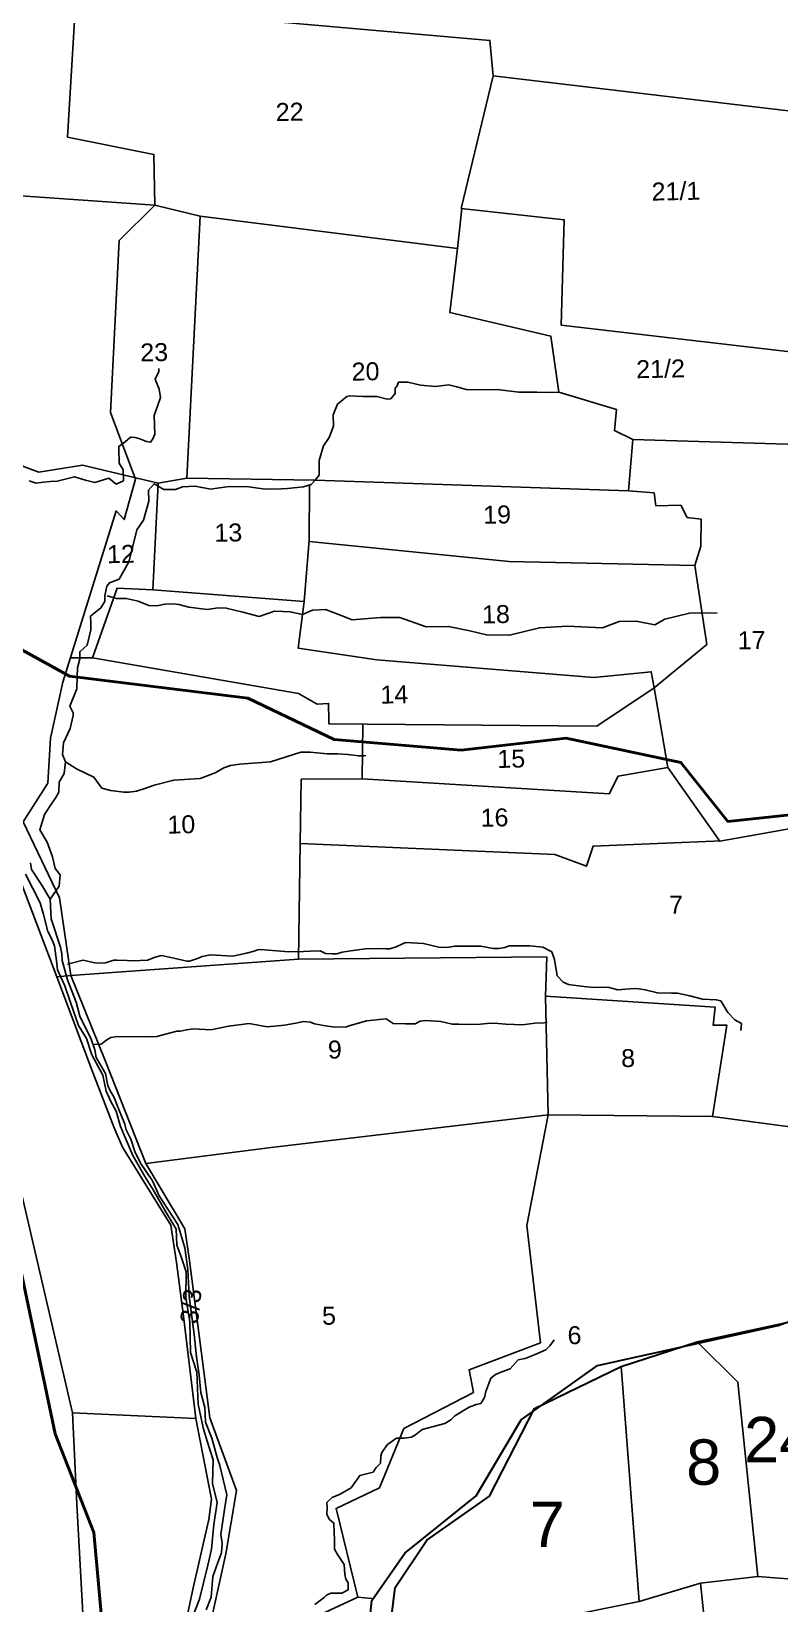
# Model space of a CAD drawing. Header units: inches. Extents: x 304037 to 460575, y 1453943 to 1639883.
# Drawn here: x 326391 to 326816, y 1605168 to 1606060 of the extents above; entities that cross this region are included whole.
import ezdxf

# ---------------------------------------------------------------- set-up
doc = ezdxf.new("R2010")
doc.units = ezdxf.units.IN
doc.header["$MEASUREMENT"] = 0
doc.linetypes.add('ACAD_ISO07W100', pattern=[3, 0, -3])
doc.linetypes.add('BORDER', pattern=[1.75, 0.5, -0.25, 0.5, -0.25, 0, -0.25])
doc.layers.add('FOOTPATH', color=150, linetype='ACAD_ISO07W100', lineweight=30)
doc.layers.add('VILL_BOUNDARY', color=6, linetype='BORDER', lineweight=30)
for name, color, linetype in [('NALA', 4, 'Continuous'), ('SURVEY_BND', 7, 'Continuous'), ('SURVEY_NO', 7, 'Continuous')]:
    doc.layers.add(name, color=color, linetype=linetype)
doc.styles.get("Standard").update_dxf_attribs({"font": 'arial.ttf'})

# ---------------------------------------------------------------- blocks, each defined once
blk = doc.blocks.new('KALUVOYA')
at = {"layer": 'SURVEY_BND', "linetype": 'ByBlock'}
for points in [[(-277.556, 169.822), (-273.382, 158.12), (-272.59, 153.382), (-271.664, 148.157), (-271.407, 145.945), (-270.939, 141.796), (-270.818, 140.17), (-270.578, 138.54), (-270.593, 137.998), (-272.582, 137.847), (-274.225, 142.413), (-275.461, 146.421), (-276.245, 148.956), (-283.558, 151.339), (-283.136, 147.558), (-286.286, 147.227), (-290.815, 146.638), (-291.191, 151.718), (-291.538, 155.059), (-288.372, 155.431), (-284.605, 155.13), (-284.335, 170.36)], [(-291.738, 168.369), (-289.477, 166.151), (-288.372, 155.431)], [(-291.538, 155.059), (-294.915, 154.046), (-295.918, 167.005)], [(-294.915, 154.046), (-304.73, 152.045), (-308.962, 150.075)]]:
    blk.add_lwpolyline(points, dxfattribs=at)
at = {"layer": 'VILL_BOUNDARY', "linetype": 'ByBlock'}
blk.add_lwpolyline([(-308.962, 150.075), (-308.383, 154.808), (-306.638, 157.428), (-303.182, 159.846), (-300.698, 164.69), (-295.918, 167.005), (-291.738, 168.369), (-286.528, 169.492)], dxfattribs=at)
at = {"layer": 'SURVEY_NO', "linetype": 'ByBlock'}
for s, p in [('24', (-289.139, 161.73)), ('8', (-292.335, 160.485)), ('7', (-300.964, 157.046))]:
    blk.add_text(s, height=2.5, rotation=0.02818, dxfattribs=at).set_placement(p)
blk = doc.blocks.new('BADDEVOLU')
at = {"layer": 'FOOTPATH', "linetype": 'ByBlock', "lineweight": 40}
for points in [[(147.73, -38.61), (154.8, -75.44), (159.9, -89.27), (160.99, -104.65)], [(117.82, 47.83), (136.98, 45.68), (149.06, 35.61), (154.52, 32.48), (158.82, 29.96), (183.59, 26.44), (195.51, 20.43), (213.16, 18.64), (227.8, 19.99), (243.72, 16.31), (250.11, 7.97), (262.29, 9.05), (263.65, 8.86)]]:
    blk.add_lwpolyline(points, dxfattribs=at)
at = {"layer": 'NALA', "linetype": 'ByBlock'}
for points in [[(152.15, 2.52), (154.11, -1.48), (154.55, -3.12), (155.1, -5.48), (155.67, -6.58), (155.99, -7.51), (156.25, -9.62), (156.38, -10.88), (157.33, -13.09), (158.1, -15.46), (159.15, -18.68), (160.19, -20.52), (160.93, -22.81), (162.39, -25.67), (162.79, -27.88), (163.38, -29.26), (164.15, -30.71), (164.71, -32.83), (165.47, -34.7), (166.34, -36.89), (167.94, -39.87), (169.07, -41.75), (170.83, -44.95), (172.2, -47.29), (172.23, -49.5), (172.76, -51.01), (173.45, -53.26), (173.33, -56.84), (173.85, -60.23), (173.83, -64.49), (174.67, -67.23), (174.77, -71.68), (175.4, -74.99), (175.91, -76.89), (176.71, -79.49), (176.57, -82.77), (177.16, -85.42), (176.63, -88.47), (176.23, -91.91), (175.7, -94.11), (174.42, -98.84), (173.55, -100.94)], [(153.74, 57.27), (154.73, 56.93), (155.71, 57.07), (156.73, 57.13), (157.65, 57.13), (160.04, 57.71), (161.57, 57.21), (162.89, 56.87), (164.86, 57.41), (165.85, 56.59), (166.86, 57.04), (166.86, 58.53), (166.32, 59.51), (166.31, 61.46), (166.31, 61.81), (167.19, 62.46), (167.95, 63.08), (168.6, 63.01), (169.24, 62.82), (170.19, 62.44), (170.74, 62.32), (171.07, 62.79), (171.36, 63.44), (171.36, 64.67), (171.34, 66.04), (171.79, 67.3), (172.24, 68.51), (172.1, 69.7), (171.57, 71.1), (172.1, 72.13), (172.1, 72.54)], [(155.53, -1.03), (156.84, 0.76), (157.01, 2.35), (156.3, 3.23), (155.96, 4.87), (155.28, 6.93), (154.28, 8.68), (154.99, 10.78), (155.99, 12.26), (156.58, 13.14), (157.04, 13.86), (157.12, 15.27), (157.83, 16.46), (157.92, 17.29), (158.06, 18.08), (158.06, 18.08), (157.66, 19.08), (157.82, 20.73), (158.78, 22.71), (159.22, 24.48), (159.22, 24.87), (158.81, 25.79), (159.8, 28.21), (159.89, 29.86), (159.96, 31.13), (160.31, 32.35), (160.31, 33.34), (161.36, 34.23), (161.93, 36.36), (161.93, 37.34), (161.93, 38.25), (163.39, 39.39), (163.97, 40.28), (163.97, 41.05), (164.29, 42.38), (164.64, 42.86), (166, 43.34), (167.39, 45.73), (168.19, 48.64), (168.61, 50.14), (169.53, 51.49), (170.33, 54.13), (170.33, 55.65), (171.12, 56.51), (172.47, 55.71), (174.08, 55.67), (175.06, 56.04), (176.85, 56.1), (178.97, 55.61), (180.23, 55.79), (181.62, 55.94), (184.32, 55.85), (186.58, 55.49), (188.8, 55.49), (189.7, 55.51), (191.92, 55.71), (192.98, 56.02), (193.55, 56.59), (194.14, 57.26), (194.18, 59.3), (194.79, 61.35), (195.62, 62.47), (196.25, 64.08), (196.23, 65.64), (196.86, 67.11), (198.21, 68.13), (198.6, 68.24), (200.47, 68.09), (202.38, 68.09), (202.38, 68.09), (203.81, 67.69), (204.3, 67.71), (204.93, 68.42), (204.93, 69.22), (205.16, 69.42), (205.43, 70), (206.74, 70), (208.47, 69.53), (210.55, 69.31), (212.42, 69.49), (213.54, 69.21), (214.81, 68.8), (215.38, 68.74), (219.13, 68.74), (222.15, 68.27), (223.39, 68.27), (224.66, 68.25), (226.29, 68.17), (227.71, 68.16)], [(152.88, 4.09), (153.03, 3.17), (154.42, 0.97), (155.53, -1.03), (155.62, -3.74), (156.84, -7.74), (157.01, -8.65), (157.04, -9.56), (157.72, -12.27), (158.89, -15.4), (159.36, -17.36), (160.88, -20.6), (161.35, -22.11), (161.5, -23.17), (161.98, -24.04), (162.78, -25.44), (163.04, -27.12), (163.35, -27.84), (163.88, -28.7), (164.53, -30.47), (165.32, -32.52), (165.51, -33.33), (166.12, -34.64), (166.64, -36.38), (167.41, -38), (169, -40.49), (169.91, -42.58), (172.41, -46.64), (173.36, -49.9), (173.72, -52.91), (173.82, -56.66), (174.41, -61.98), (174.65, -65.11), (174.97, -67.64), (175.19, -70.09), (175.68, -72.16), (175.76, -74.23), (176.59, -76.47), (177.28, -79.17), (177.64, -80.27), (178.53, -84.41), (178.16, -86.44), (177.57, -89.88), (177.74, -91.1), (177.62, -92.47), (177.08, -93.79), (176.35, -95.7), (176.05, -98.6), (175.32, -100.36)], [(164.29, 41.05), (165.56, 40.64), (166.93, 40.64), (168.58, 40.24), (170.04, 39.59), (171.17, 39.54), (172.3, 39.75), (173.49, 39.75), (174.24, 39.67), (175.62, 39.27), (178.16, 38.89), (179.72, 39.08), (180.83, 39.03), (183.15, 38.43), (185.39, 37.79), (187.53, 38.46), (188.71, 38.38), (189.74, 38.35), (191.41, 37.95), (192.84, 38.49), (194.66, 38.58), (196.58, 37.77), (198.34, 37.03), (202.35, 37.3), (204.96, 37.26), (208.63, 35.9), (211.73, 35.88), (214.7, 35.2), (216.99, 34.59), (220.19, 34.5), (224.39, 35.44), (228.3, 35.61), (233.17, 35.27), (235.49, 36.12), (237.89, 36.12), (240.45, 35.56), (241.85, 36.29), (245.29, 37.05), (249.16, 37.05)], [(158.06, 18.08), (159.53, 17.05), (161.95, 15.83), (163.04, 14.32), (164.22, 13.93), (166.08, 13.7), (166.82, 13.66), (167.86, 13.81), (169.03, 14.14), (170.31, 14.57), (173.07, 15.23), (176.73, 15.36), (178.84, 16.12), (180.05, 16.78), (181, 17.09), (182.31, 17.27), (186.58, 17.52), (190.81, 18.76), (192.13, 18.76), (194.48, 18.49), (195.95, 18.45), (197.35, 18.33), (198.88, 18.1), (199.58, 18.1), (199.89, 18.14)], [(157.79, -10.09), (159.94, -9.57), (161.75, -10.04), (163.06, -10.04), (164.25, -9.66), (164.69, -9.66), (166.09, -9.77), (166.87, -9.8), (168.91, -9.77), (169.99, -9.37), (170.86, -9.13), (172.58, -9.54), (174.41, -10.01), (174.76, -10.01), (175.9, -9.66), (176.54, -9.42), (177.7, -9.19), (180.81, -9.42), (182.71, -9.07), (183.79, -8.81), (184.24, -8.6), (184.69, -8.6), (188.63, -8.99), (190.67, -8.99), (191.59, -8.95), (192.96, -8.95), (193.73, -9.31), (194.63, -9.36), (195.3, -9.38), (196.06, -9.19), (197.26, -9.01), (199.28, -8.76), (201.04, -8.76), (202.12, -8.82), (202.67, -8.82), (203.57, -8.6), (204.9, -7.99), (207.39, -8.21), (209.7, -8.81), (210.9, -8.78), (211.76, -8.66), (212.71, -8.66), (215.35, -8.7), (217.06, -9.07), (217.84, -9.07), (218.68, -8.97), (218.68, -8.97), (219.33, -8.74), (222.17, -8.81), (223.97, -9.01), (225.21, -9.71), (225.56, -10.77), (225.93, -13.05), (226.74, -13.93), (227.48, -14.31), (229.17, -14.56), (230.95, -14.76), (232.92, -14.75), (234.32, -15.18), (235.98, -15.04), (236.92, -15.04), (238.14, -15.22), (239.81, -15.71), (241.77, -15.79), (242.63, -15.81), (244.34, -16.18), (246.1, -16.67), (248, -16.81), (248.61, -16.97), (248.9, -17.44), (249.59, -18.6), (250.51, -19.66), (251.43, -20.19), (251.34, -21.17)], [(161.12, -21.35), (162.22, -21.34), (163.06, -20.76), (163.61, -20.45), (164.52, -20.3), (168.4, -20.42), (170.03, -20.42), (171.24, -20.12), (172.81, -19.72), (173.32, -19.72), (174.15, -19.56), (175.14, -19.46), (177.53, -19.65), (180.01, -19.16), (182.9, -18.86), (185.42, -19.36), (187.81, -19.17), (189.42, -18.91), (190.47, -18.74), (191.43, -18.81), (192, -19.06), (193.53, -19.4), (194.87, -19.6), (196.42, -19.56), (196.83, -19.43), (199.24, -18.78), (201.98, -18.59), (202.93, -19.25), (204.66, -19.34), (206, -19.33), (206.7, -19.01), (207.46, -18.91), (209.59, -19.08), (211.14, -19.49), (212.11, -19.52), (213.87, -19.59), (215.12, -19.58), (216.03, -19.49), (217, -19.45), (218.64, -19.63), (220.97, -19.77), (222.68, -19.59), (223.99, -19.54), (224.37, -19.54)], [(190.45, -99.91), (191.77, -98.95), (192.14, -98.64), (192.72, -98.38), (193.59, -98.36), (194.25, -98.41), (195.17, -97.93), (195.17, -96.96), (194.86, -96.47), (194.72, -95.8), (194.7, -95.11), (194.66, -94.42), (193.76, -93), (193.38, -92.26), (193.38, -90.97), (193.38, -89.92), (193.36, -88.62), (192.74, -88.1), (192.38, -87.4), (192.43, -86.36), (192.43, -85.73), (193.17, -85.07), (194.29, -84.63), (195.83, -83.75), (196.26, -83.16), (196.81, -82.49), (197.09, -82.06), (198.94, -81.65), (199.37, -81), (200.01, -80.38), (200.06, -79.42), (200.2, -78.9), (201.01, -77.84), (202.31, -76.97), (203.38, -76.97), (204.38, -76.88), (204.94, -76.56), (205.9, -75.83), (209.06, -75.06), (209.92, -74.57), (210.49, -74.03), (212.48, -72.87), (213.49, -72.48), (214.14, -72.36), (214.65, -71.56), (214.86, -70.72), (215.58, -68.87), (216.24, -68.36), (217.15, -68), (218.3, -67.63), (219.46, -66.4), (220.4, -66.23), (221.81, -65.68), (223.34, -65.06), (223.34, -65.06), (223.88, -64.51), (224.51, -63.69)]]:
    blk.add_lwpolyline(points, dxfattribs=at)
at = {"layer": 'SURVEY_BND', "linetype": 'ByBlock'}
for points in [[(284.4, 149), (270.97, 105.27), (219.44, 112.37), (219.08, 117.33), (161.46, 123.49), (146.05, 126.91), (147.36, 138.1)], [(161.46, 123.49), (159.99, 105.02), (171.98, 102.36), (172, 95.32), (178.26, 93.64), (214.01, 88.45), (212.75, 79.55), (226.76, 75.99), (227.71, 68.16), (235.71, 65.59), (235.35, 62.69), (237.91, 61.39), (260.9, 60.23), (283.43, 68.22)], [(270.97, 105.27), (263.21, 72.75), (228.23, 77.52), (228.94, 92.16), (214.64, 94.02), (219.44, 112.37)], [(137.3, 98.4), (172, 95.32), (166.94, 90.48), (165.25, 66.55), (168.55, 57.2), (166.85, 51.63), (165.76, 52.86), (157.89, 29.18), (156, 21.42), (155.5, 15.13), (151.96, 9.81), (156.82, -0.87), (158.19, -11.67), (156.25, -11.86), (149.43, 7.27)], [(237.91, 61.39), (237.14, 54.28), (193.55, 56.59), (175.71, 57.21), (178.26, 93.64)], [(214.01, 88.45), (214.73, 94.01)], [(192.54, 48.05), (220.34, 44.74), (246.18, 43.67), (247.64, 32.66), (240.2, 26.76), (241.9, 15.65), (248.9, 5.23), (264.1, 7.65), (261.29, 11.88), (260.64, 25.45), (261.79, 41.35), (260.9, 60.23), (263.21, 72.75)], [(175.71, 57.21), (171.67, 56.59), (161.21, 59.31), (155.09, 58.45), (143.77, 62.89)], [(171.67, 56.59), (170.67, 41.77), (191.72, 39.72), (192.56, 48.28), (192.75, 55.95)], [(237.14, 54.28), (240.74, 53.89), (240.93, 52.11), (244.38, 52.11), (245.26, 50.39), (247.17, 50.11), (247.07, 46.35), (246.18, 43.67)], [(170.67, 41.77), (165.7, 42.11), (162.09, 32.47), (159, 32.52)], [(162.09, 32.47), (190.68, 26.95), (193.23, 25.4), (194.83, 25.48), (194.83, 23.22), (194.82, 22.64), (232.12, 21.57), (240.2, 26.76), (239.84, 29.01), (231.83, 28.35), (201.68, 31.43), (190.76, 33.25), (191.72, 39.72)], [(241.9, 15.65), (234.94, 14.58), (233.65, 12.12), (199.3, 14.88), (199.52, 22.51)], [(199.3, 14.88), (190.82, 15.01), (190.48, 6.05), (225.91, 3.83), (230.29, 2.13), (231.28, 4.91), (249.18, 5.28)], [(264.1, 7.65), (267.93, -7.14), (258.61, -34.79), (247.14, -33.07), (249.39, -20.37), (247.5, -20.35), (247.84, -17.84), (224.25, -15.87), (224.5, -10.38), (189.92, -10.02), (190.48, 6.05)], [(196.46, -98.97), (184.05, -104.44), (175.32, -104.54), (170.76, -109.42), (173.58, -97.25), (175.93, -87.77), (176.35, -84.94), (174.42, -73.7), (157.23, -72.57), (149.41, -35.63), (132.98, -5.41)], [(189.92, -10.02), (158.19, -11.67), (162.73, -23.62), (168.13, -38.06), (185.61, -36.17), (224.29, -32.38), (224.25, -15.87)], [(174.42, -73.7), (172.98, -59.43), (172.14, -51.9), (171.46, -46.72), (164.92, -35.71), (163.82, -33), (161.02, -25.23), (156.25, -11.86)], [(123.15, -18.03), (133.56, -63.14), (141.07, -94.75), (145.55, -114.84), (138.42, -174.56), (116.08, -207.45), (136.17, -212.47), (143.06, -189.99), (154.25, -150.95), (154.68, -149.03), (157.68, -122.54), (158.65, -114.07), (157.62, -85.28), (157.23, -72.57)], [(224.29, -32.38), (221, -47.7), (222.61, -64.07), (212.58, -67.65), (213.13, -70.81), (203.32, -75.65), (199.79, -83.84), (193.7, -86.57), (196.46, -98.97), (198.44, -99.21)], [(224.29, -32.38), (247.14, -33.07)], [(175.32, -104.54), (178.23, -92.6), (179.87, -83.83), (176.34, -73.62), (173.93, -51.33), (173.38, -47.27), (168.13, -38.06)]]:
    blk.add_lwpolyline(points, dxfattribs=at)
at = {"layer": 'VILL_BOUNDARY', "linetype": 'ByBlock'}
blk.add_lwpolyline([(197.1, -110.49), (198.41, -99.47), (203.14, -93), (213.22, -85.19), (219.7, -74.76), (230.48, -67.4), (255.71, -62.31), (261.31, -60.38), (262.7, -59.59), (261.95, -36.55), (268.01, -15.08), (270.7, -6.51), (270.7, 0.29), (264.56, 10.28), (262.36, 32.64), (262.36, 58.98), (278.47, 60.94), (284.18, 69.32), (286.66, 86.46), (290.65, 107.04), (293.75, 127.35)], dxfattribs=at)
at = {"layer": 'SURVEY_NO', "linetype": 'ByBlock'}
for s, p in [('22', (189.06, 106.68)), ('21/1', (241.17, 94.59)), ('23', (169.55, 73.58)), ('20', (198.92, 70.34)), ('21/2', (238.55, 69.91)), ('19', (216.85, 50.06)), ('13', (179.38, 48.28)), ('12', (164.37, 45.59)), ('18', (216.42, 36.2)), ('17', (251.95, 31.89)), ('14', (202.06, 25.31)), ('15', (218.16, 16.04)), ('10', (172.05, 7.79)), ('16', (215.67, 7.9)), ('7', (241.69, -4.72)), ('9', (193.79, -23.96)), ('8', (234.59, -25.94)), ('5', (192.25, -60.99)), ('6', (226.38, -64.36))]:
    blk.add_text(s, height=2.5, dxfattribs=at).set_placement(p)
blk.add_text('3/3', height=2.5, rotation=82.2953, dxfattribs=at).set_placement((174.93, -60.61))

msp = doc.modelspace()

# ---------------------------------------------------------------- block references
at = {"layer": 'SURVEY_BND', "linetype": 'ByBlock', "xscale": 4.075461441823986, "yscale": 4.075461441854713, "zscale": 4.075461441827573, "rotation": 1.112929297650649}
msp.add_blockref('BADDEVOLU', (325768.25, 1605559.89), dxfattribs=at)
at = {"layer": 'SURVEY_NO', "linetype": 'ByBlock', "xscale": 10.28897121464032, "yscale": 10.28897121457703, "zscale": 10.28897121467575, "rotation": 359.9644961035237}
msp.add_blockref('KALUVOYA', (329769.76, 1603582.78), dxfattribs=at)

doc.saveas('drawing.dxf')
